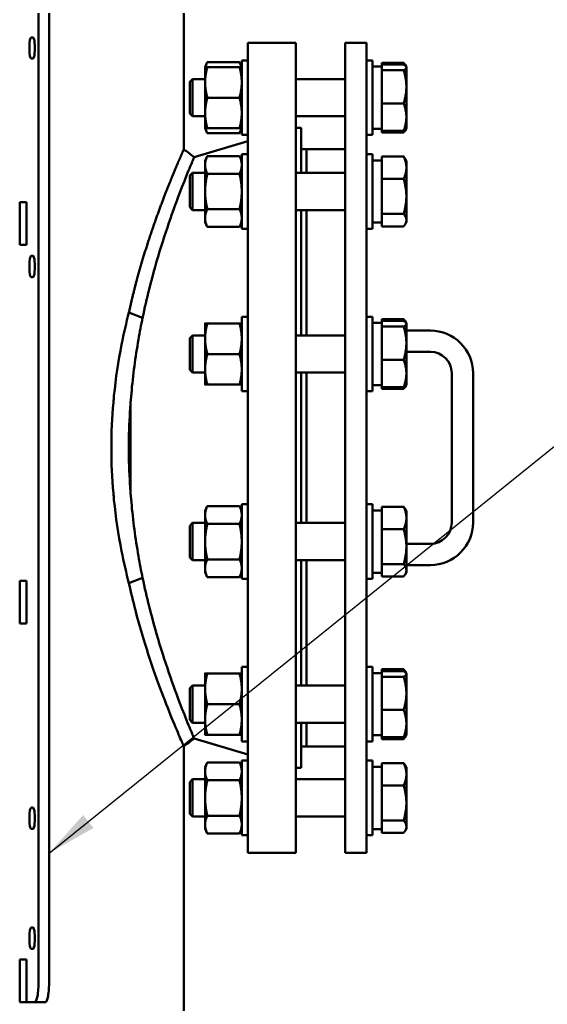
# Model space of a CAD drawing. Header units: inches. Extents: x 15 to 402, y 6 to 258.
# Drawn here: x 92.88 to 105.24, y 85.32 to 108.4 of the extents above; entities that cross this region are included whole.
import ezdxf

# ---------------------------------------------------------------- set-up
doc = ezdxf.new("R2010")
doc.units = ezdxf.units.IN
doc.header["$LTSCALE"] = 12
doc.header["$MEASUREMENT"] = 0
doc.layers.add('Symbol (ANSI)', color=7, linetype='Continuous', lineweight=25)
doc.layers.add('Visible (ANSI)', color=7, linetype='Continuous', lineweight=50)
doc.styles.add('MEMCOR Medium', font='arial.ttf')
doc.dimstyles.new('Default (ANSI)$7', dxfattribs={"dimscale": 12, "dimtxt": 0.15, "dimasz": 0.098425, "dimexe": 0.125, "dimexo": 0.0625, "dimgap": 0.031496, "dimtad": 0, "dimtih": 1, "dimtoh": 1, "dimdec": 4, "dimrnd": 1e-08, "dimzin": 3, "dimdsep": 46, "dimlunit": 5, "dimtxsty": 'MEMCOR Medium', "dimcen": 0.09, "dimdle": 0.393701, "dimclrd": 256, "dimclre": 256, "dimclrt": 256, "dimadec": 0, "dimazin": 1, "dimtfac": 0.8, "dimtofl": 0, "dimtmove": 0, "dimatfit": 3, "dimfxl": 1, "dimfrac": 1, "dimtolj": 1, "dimtzin": 4, "dimlwd": -1, "dimlwe": -1, "dimarcsym": 0})

msp = doc.modelspace()

# ---------------------------------------------------------------- linework, layer by layer
at = {"layer": 'Visible (ANSI)'}
for p, q in [((96.72172, 105.3617), (96.72172, 117.12034)), ((93.32027, 85.86465), (93.32027, 114.61465)), ((93.56647, 114.61465), (93.56647, 85.86465)), ((93.14662, 107.98965), (93.19003, 107.98965)), ((98.22146, 88.86465), (98.22146, 107.86465)), ((98.22146, 107.86465), (99.34646, 107.86465)), ((99.34646, 88.86465), (99.34646, 107.86465)), ((100.50146, 107.86465), (100.50146, 88.86465)), ((101.00146, 107.86465), (100.50146, 107.86465)), ((101.00146, 88.86465), (101.00146, 107.86465)), ((93.19003, 107.48965), (93.14662, 107.48965)), ((97.22184, 107.29402), (97.27371, 107.40525)), ((97.27371, 107.40525), (98.02897, 107.40525)), ((98.08084, 107.29402), (98.02897, 107.40525)), ((98.08084, 107.45002), (98.08084, 105.70002)), ((98.22146, 107.45002), (98.08084, 107.45002)), ((101.00146, 107.45002), (101.14209, 107.45002)), ((101.14209, 105.70002), (101.14209, 107.45002)), ((101.36109, 107.35104), (101.36109, 107.3942)), ((101.36109, 107.3942), (101.87502, 107.3942)), ((97.22184, 107.29402), (97.22184, 106.93452)), ((97.27371, 107.29402), (98.02897, 107.29402)), ((101.36109, 107.30452), (101.14209, 107.30452)), ((101.36109, 107.30452), (101.36109, 107.35104)), ((101.36109, 107.35104), (101.87502, 107.35104)), ((101.36109, 107.30452), (101.36109, 107.26443)), ((101.36109, 107.21787), (101.36109, 107.26443)), ((101.36109, 106.94652), (101.36109, 107.21787)), ((101.36109, 107.21787), (101.87502, 107.21787)), ((101.93377, 107.3032), (101.91038, 107.34371)), ((101.93921, 107.29377), (101.93377, 107.3032)), ((101.93921, 107.28445), (101.93921, 107.29377)), ((101.93921, 106.82985), (101.93921, 107.28445)), ((96.86109, 106.94637), (96.92724, 107.01252)), ((96.86109, 106.20367), (96.86109, 106.94637)), ((96.92724, 107.01252), (96.92724, 106.13752)), ((97.22184, 107.01252), (96.92724, 107.01252)), ((97.22184, 106.93452), (97.22184, 106.21552)), ((100.50146, 107.01252), (99.34646, 107.01252)), ((101.36109, 106.94652), (101.36109, 106.71319)), ((101.36109, 106.44184), (101.36109, 106.71319)), ((101.93921, 106.12042), (101.93921, 106.82985)), ((97.27371, 106.57502), (98.02897, 106.57502)), ((101.36109, 106.21706), (101.36109, 106.44184)), ((101.36109, 106.44184), (101.87502, 106.44184)), ((96.86109, 106.20367), (96.92724, 106.13752)), ((97.22184, 106.21552), (97.22184, 105.85602)), ((101.36109, 106.21706), (101.36109, 106.02377)), ((97.22184, 106.13752), (96.92724, 106.13752)), ((100.50146, 106.13752), (99.34646, 106.13752)), ((101.36109, 105.79899), (101.36109, 106.02377)), ((101.93921, 105.85627), (101.93921, 106.12042)), ((97.22184, 105.85602), (97.27371, 105.74479)), ((97.27371, 105.85602), (98.02897, 105.85602)), ((97.27371, 105.74479), (98.02897, 105.74479)), ((98.08084, 105.85602), (98.02897, 105.74479)), ((99.34646, 105.86465), (99.47146, 105.86465)), ((99.47146, 104.81256), (99.47146, 105.86465)), ((101.36109, 105.84552), (101.14209, 105.84552)), ((101.36109, 105.75583), (101.36109, 105.79899)), ((101.36109, 105.79899), (101.87502, 105.79899)), ((101.36109, 105.75583), (101.87502, 105.75583)), ((101.93377, 105.84683), (101.91038, 105.80633)), ((101.93921, 105.85627), (101.93377, 105.84683)), ((96.96802, 105.18317), (98.22146, 105.55465)), ((98.22146, 105.70002), (98.08084, 105.70002)), ((101.00146, 105.70002), (101.14209, 105.70002)), ((99.47146, 105.36465), (99.60146, 105.36465)), ((99.60146, 104.81256), (99.60146, 105.36465)), ((99.60146, 104.81256), (99.60146, 105.36465)), ((99.60146, 105.36465), (100.50146, 105.36465)), ((97.22184, 105.09406), (97.27371, 105.20529)), ((97.22184, 105.09406), (97.22184, 104.99773)), ((97.27371, 105.20529), (98.02897, 105.20529)), ((98.08084, 105.09406), (98.02897, 105.20529)), ((98.08084, 105.25006), (98.08084, 103.50006)), ((98.22146, 105.25006), (98.08084, 105.25006)), ((101.00146, 105.25006), (101.14209, 105.25006)), ((101.14209, 103.50006), (101.14209, 105.25006)), ((101.36109, 105.10456), (101.14209, 105.10456)), ((101.36109, 105.0107), (101.36109, 105.19424)), ((101.36109, 105.19424), (101.87502, 105.19424)), ((101.93921, 105.09381), (101.91038, 105.14374)), ((101.93921, 104.93178), (101.93921, 105.09381)), ((97.22184, 104.99773), (97.22184, 104.37506)), ((101.36109, 105.0107), (101.36109, 104.85286)), ((101.36109, 104.66932), (101.36109, 104.85286)), ((101.93921, 104.25972), (101.93921, 104.93178)), ((96.86109, 104.74641), (96.92724, 104.81256)), ((96.86109, 104.00371), (96.86109, 104.74641)), ((96.92724, 104.81256), (96.92724, 103.93756)), ((97.22184, 104.81256), (96.92724, 104.81256)), ((97.27371, 104.79017), (98.02897, 104.79017)), ((100.50146, 104.81256), (99.34646, 104.81256)), ((101.36109, 104.38288), (101.36109, 104.66932)), ((101.36109, 104.66932), (101.87502, 104.66932)), ((97.22184, 104.37506), (97.22184, 103.75238)), ((101.36109, 104.38288), (101.36109, 104.13656)), ((92.8772, 104.12465), (93.03887, 104.12465)), ((92.8772, 104.12465), (92.8772, 103.12465)), ((93.03887, 104.12465), (93.03887, 103.12465)), ((101.36109, 103.85013), (101.36109, 104.13656)), ((101.93921, 103.703), (101.93921, 104.25972)), ((96.86109, 104.00371), (96.92724, 103.93756)), ((97.22184, 103.93756), (96.92724, 103.93756)), ((97.27371, 103.95994), (98.02897, 103.95994)), ((100.50146, 103.93756), (99.34646, 103.93756)), ((99.47146, 101.00211), (99.47146, 103.93756)), ((99.60146, 101.00211), (99.60146, 103.93756)), ((99.60146, 101.00211), (99.60146, 103.93756)), ((97.22184, 103.75238), (97.22184, 103.65606)), ((101.36109, 103.74724), (101.36109, 103.85013)), ((101.36109, 103.85013), (101.87502, 103.85013)), ((101.36109, 103.74724), (101.36109, 103.65876)), ((101.93921, 103.65631), (101.93921, 103.703)), ((97.22184, 103.65606), (97.27371, 103.54483)), ((97.27371, 103.54483), (98.02897, 103.54483)), ((98.08084, 103.65606), (98.02897, 103.54483)), ((98.22146, 103.50006), (98.08084, 103.50006)), ((101.00146, 103.50006), (101.14209, 103.50006)), ((101.36109, 103.64556), (101.14209, 103.64556)), ((101.36109, 103.55587), (101.36109, 103.65876)), ((101.36109, 103.55587), (101.87502, 103.55587)), ((101.93921, 103.65631), (101.91038, 103.60637)), ((92.8772, 103.12465), (93.03887, 103.12465)), ((93.14662, 102.86465), (93.19003, 102.86465)), ((93.19003, 102.36465), (93.14662, 102.36465)), ((95.75714, 101.41381), (95.43648, 101.53965)), ((98.08084, 101.43961), (98.08084, 99.68961)), ((98.22146, 101.43961), (98.08084, 101.43961)), ((101.00146, 101.43961), (101.14209, 101.43961)), ((101.14209, 99.68961), (101.14209, 101.43961)), ((101.36109, 101.34064), (101.36109, 101.3838)), ((101.36109, 101.3838), (101.87502, 101.3838)), ((97.22184, 101.28361), (97.22184, 100.92411)), ((97.27371, 101.28361), (98.02897, 101.28361)), ((101.36109, 101.29411), (101.14209, 101.29411)), ((101.36109, 101.29411), (101.36109, 101.34064)), ((101.36109, 101.34064), (101.87502, 101.34064)), ((101.36109, 101.29411), (101.36109, 101.25402)), ((101.36109, 101.20746), (101.36109, 101.25402)), ((101.36109, 100.93611), (101.36109, 101.20746)), ((101.36109, 101.20746), (101.87502, 101.20746)), ((101.93377, 101.2928), (101.91038, 101.3333)), ((101.93921, 101.28336), (101.93377, 101.2928)), ((101.93921, 101.27405), (101.93921, 101.28336)), ((101.93921, 100.81945), (101.93921, 101.27405)), ((96.86109, 100.93596), (96.92724, 101.00211)), ((96.86109, 100.19326), (96.86109, 100.93596)), ((96.92724, 101.00211), (96.92724, 100.12711)), ((97.22184, 101.00211), (96.92724, 101.00211)), ((97.22184, 100.92411), (97.22184, 100.20511)), ((100.50146, 101.00211), (99.34646, 101.00211)), ((101.36109, 100.93611), (101.36109, 100.70278)), ((102.50146, 101.11465), (101.93921, 101.11465)), ((101.36109, 100.43143), (101.36109, 100.70278)), ((101.93921, 100.11001), (101.93921, 100.81945)), ((97.27371, 100.56461), (98.02897, 100.56461)), ((101.36109, 100.20666), (101.36109, 100.43143)), ((101.36109, 100.43143), (101.87502, 100.43143)), ((102.50146, 100.61465), (101.93921, 100.61465)), ((97.22184, 100.20511), (97.22184, 99.84561)), ((101.36109, 100.20666), (101.36109, 100.01336)), ((96.86109, 100.19326), (96.92724, 100.12711)), ((97.22184, 100.12711), (96.92724, 100.12711)), ((100.50146, 100.12711), (99.34646, 100.12711)), ((99.47146, 96.60219), (99.47146, 100.12711)), ((99.60146, 96.60219), (99.60146, 100.12711)), ((99.60146, 96.60219), (99.60146, 100.12711)), ((101.36109, 99.78859), (101.36109, 100.01336)), ((101.93921, 99.84586), (101.93921, 100.11001)), ((103.00146, 96.61465), (103.00146, 100.11465)), ((103.50146, 96.61465), (103.50146, 100.11465)), ((97.27371, 99.84561), (98.02897, 99.84561)), ((101.36109, 99.83511), (101.14209, 99.83511)), ((101.36109, 99.74542), (101.36109, 99.78859)), ((101.36109, 99.78859), (101.87502, 99.78859)), ((101.36109, 99.74542), (101.87502, 99.74542)), ((101.93377, 99.83642), (101.91038, 99.79592)), ((101.93921, 99.84586), (101.93377, 99.83642)), ((98.22146, 99.68961), (98.08084, 99.68961)), ((101.00146, 99.68961), (101.14209, 99.68961)), ((95.47146, 97.37111), (95.47146, 99.35818)), ((97.22184, 96.88369), (97.27371, 96.99492)), ((97.27371, 96.99492), (98.02897, 96.99492)), ((98.08084, 96.88369), (98.02897, 96.99492)), ((98.08084, 97.03969), (98.08084, 95.28969)), ((98.22146, 97.03969), (98.08084, 97.03969)), ((101.00146, 97.03969), (101.14209, 97.03969)), ((101.14209, 95.28969), (101.14209, 97.03969)), ((101.36109, 96.80033), (101.36109, 96.98387)), ((101.36109, 96.98387), (101.87502, 96.98387)), ((97.22184, 96.88369), (97.22184, 96.78736)), ((97.22184, 96.78736), (97.22184, 96.16469)), ((101.36109, 96.89419), (101.14209, 96.89419)), ((101.36109, 96.80033), (101.36109, 96.64249)), ((101.93921, 96.88344), (101.91038, 96.93337)), ((101.93921, 96.72141), (101.93921, 96.88344)), ((96.86109, 96.53604), (96.92724, 96.60219)), ((96.86109, 95.79334), (96.86109, 96.53604)), ((96.92724, 96.60219), (96.92724, 95.72719)), ((97.22184, 96.60219), (96.92724, 96.60219)), ((97.27371, 96.5798), (98.02897, 96.5798)), ((100.50146, 96.60219), (99.34646, 96.60219)), ((101.36109, 96.45895), (101.36109, 96.64249)), ((101.93921, 96.04935), (101.93921, 96.72141)), ((101.36109, 96.17251), (101.36109, 96.45895)), ((101.36109, 96.45895), (101.87502, 96.45895)), ((97.22184, 96.16469), (97.22184, 95.54201)), ((101.36109, 96.17251), (101.36109, 95.92619)), ((101.93921, 96.11465), (102.50146, 96.11465)), ((101.93921, 95.49263), (101.93921, 96.04935)), ((101.36109, 95.63976), (101.36109, 95.92619)), ((96.86109, 95.79334), (96.92724, 95.72719)), ((97.22184, 95.72719), (96.92724, 95.72719)), ((97.27371, 95.74957), (98.02897, 95.74957)), ((100.50146, 95.72719), (99.34646, 95.72719)), ((99.47146, 92.79174), (99.47146, 95.72719)), ((99.60146, 92.79174), (99.60146, 95.72719)), ((99.60146, 92.79174), (99.60146, 95.72719)), ((101.36109, 95.53687), (101.36109, 95.63976)), ((101.36109, 95.63976), (101.87502, 95.63976)), ((101.93921, 95.61465), (102.50146, 95.61465)), ((97.22184, 95.54201), (97.22184, 95.44569)), ((97.22184, 95.44569), (97.27371, 95.33446)), ((98.08084, 95.44569), (98.02897, 95.33446)), ((101.36109, 95.43519), (101.14209, 95.43519)), ((101.36109, 95.53687), (101.36109, 95.44839)), ((101.36109, 95.3455), (101.36109, 95.44839)), ((101.93921, 95.44594), (101.91038, 95.396)), ((101.93921, 95.44594), (101.93921, 95.49263)), ((92.8772, 95.24465), (93.03887, 95.24465)), ((92.8772, 95.24465), (92.8772, 94.24465)), ((93.03887, 95.24465), (93.03887, 94.24465)), ((95.75714, 95.31549), (95.43648, 95.18964)), ((97.27371, 95.33446), (98.02897, 95.33446)), ((98.22146, 95.28969), (98.08084, 95.28969)), ((101.00146, 95.28969), (101.14209, 95.28969)), ((101.36109, 95.3455), (101.87502, 95.3455)), ((92.8772, 94.24465), (93.03887, 94.24465)), ((97.22184, 93.07324), (97.22184, 92.71374)), ((97.27371, 93.07324), (98.02897, 93.07324)), ((98.08084, 93.22924), (98.08084, 91.47924)), ((98.22146, 93.22924), (98.08084, 93.22924)), ((101.00146, 93.22924), (101.14209, 93.22924)), ((101.14209, 91.47924), (101.14209, 93.22924)), ((101.36109, 93.08374), (101.14209, 93.08374)), ((101.36109, 93.13027), (101.36109, 93.17343)), ((101.36109, 93.17343), (101.87502, 93.17343)), ((101.36109, 93.08374), (101.36109, 93.13027)), ((101.36109, 93.13027), (101.87502, 93.13027)), ((101.36109, 93.08374), (101.36109, 93.04366)), ((101.36109, 92.99709), (101.36109, 93.04366)), ((101.93377, 93.08243), (101.91038, 93.12293)), ((101.93921, 93.07299), (101.93377, 93.08243)), ((101.93921, 93.06368), (101.93921, 93.07299)), ((101.93921, 92.60908), (101.93921, 93.06368)), ((101.36109, 92.72575), (101.36109, 92.99709)), ((101.36109, 92.99709), (101.87502, 92.99709)), ((96.86109, 92.72559), (96.92724, 92.79174)), ((96.86109, 91.98289), (96.86109, 92.72559)), ((96.92724, 92.79174), (96.92724, 91.91674)), ((97.22184, 92.79174), (96.92724, 92.79174)), ((97.22184, 92.71374), (97.22184, 91.99474)), ((100.50146, 92.79174), (99.34646, 92.79174)), ((101.36109, 92.72575), (101.36109, 92.49241)), ((101.93921, 91.89964), (101.93921, 92.60908)), ((97.27371, 92.35424), (98.02897, 92.35424)), ((101.36109, 92.22106), (101.36109, 92.49241)), ((101.36109, 91.99629), (101.36109, 92.22106)), ((101.36109, 92.22106), (101.87502, 92.22106)), ((96.86109, 91.98289), (96.92724, 91.91674)), ((97.22184, 91.91674), (96.92724, 91.91674)), ((97.22184, 91.99474), (97.22184, 91.63524)), ((100.50146, 91.91674), (99.34646, 91.91674)), ((99.47146, 90.86465), (99.47146, 91.91674)), ((99.60146, 91.36465), (99.60146, 91.91674)), ((99.60146, 91.36465), (99.60146, 91.91674)), ((101.36109, 91.99629), (101.36109, 91.80299)), ((101.93921, 91.63549), (101.93921, 91.89964)), ((101.36109, 91.57822), (101.36109, 91.80299)), ((96.96802, 91.54612), (98.22146, 91.17465)), ((97.27371, 91.63524), (98.02897, 91.63524)), ((98.22146, 91.47924), (98.08084, 91.47924)), ((101.00146, 91.47924), (101.14209, 91.47924)), ((101.36109, 91.62474), (101.14209, 91.62474)), ((101.36109, 91.53505), (101.36109, 91.57822)), ((101.36109, 91.57822), (101.87502, 91.57822)), ((101.36109, 91.53505), (101.87502, 91.53505)), ((101.93377, 91.62605), (101.91038, 91.58555)), ((101.93921, 91.63549), (101.93377, 91.62605)), ((96.72172, 68.10534), (96.72172, 91.36759)), ((99.47146, 91.36465), (99.60146, 91.36465)), ((99.60146, 91.36465), (100.50146, 91.36465)), ((97.22184, 90.87328), (97.27371, 90.98451)), ((97.27371, 90.98451), (98.02897, 90.98451)), ((98.08084, 90.87328), (98.02897, 90.98451)), ((98.08084, 91.02928), (98.08084, 89.27928)), ((98.22146, 91.02928), (98.08084, 91.02928)), ((101.00146, 91.02928), (101.14209, 91.02928)), ((101.14209, 89.27928), (101.14209, 91.02928)), ((101.36109, 90.78992), (101.36109, 90.97347)), ((101.36109, 90.97347), (101.87502, 90.97347)), ((97.22184, 90.87328), (97.22184, 90.77695)), ((97.22184, 90.77695), (97.22184, 90.15428)), ((99.34646, 90.86465), (99.47146, 90.86465)), ((101.36109, 90.88378), (101.29734, 90.88378)), ((101.36109, 90.78992), (101.36109, 90.63208)), ((101.93921, 90.87303), (101.91038, 90.92297)), ((101.93921, 90.711), (101.93921, 90.87303)), ((96.86109, 90.52563), (96.92724, 90.59178)), ((96.86109, 89.78293), (96.86109, 90.52563)), ((96.92724, 90.59178), (96.92724, 89.71678)), ((97.22184, 90.59178), (96.92724, 90.59178)), ((97.27371, 90.56939), (98.02897, 90.56939)), ((100.50146, 90.59178), (99.34646, 90.59178)), ((101.36109, 90.44854), (101.36109, 90.63208)), ((101.93921, 90.03894), (101.93921, 90.711)), ((101.36109, 90.1621), (101.36109, 90.44854)), ((101.36109, 90.44854), (101.87502, 90.44854)), ((97.22184, 90.15428), (97.22184, 89.53161)), ((101.36109, 90.1621), (101.36109, 89.91579)), ((93.14662, 89.92715), (93.19003, 89.92715)), ((101.36109, 89.62935), (101.36109, 89.91579)), ((101.93921, 89.48222), (101.93921, 90.03894)), ((96.86109, 89.78293), (96.92724, 89.71678)), ((97.22184, 89.71678), (96.92724, 89.71678)), ((97.27371, 89.73916), (98.02897, 89.73916)), ((100.50146, 89.71678), (99.34646, 89.71678)), ((101.36109, 89.52646), (101.36109, 89.62935)), ((101.36109, 89.62935), (101.87502, 89.62935)), ((93.19003, 89.42715), (93.14662, 89.42715)), ((97.22184, 89.53161), (97.22184, 89.43528)), ((97.22184, 89.43528), (97.27371, 89.32405)), ((98.08084, 89.43528), (98.02897, 89.32405)), ((101.36109, 89.42478), (101.14209, 89.42478)), ((101.36109, 89.52646), (101.36109, 89.43798)), ((101.36109, 89.33509), (101.36109, 89.43798)), ((101.93921, 89.43553), (101.91038, 89.38559)), ((101.93921, 89.43553), (101.93921, 89.48222)), ((97.27371, 89.32405), (98.02897, 89.32405)), ((98.22146, 89.27928), (98.08084, 89.27928)), ((101.00146, 89.27928), (101.14209, 89.27928)), ((101.36109, 89.33509), (101.87502, 89.33509)), ((98.22146, 88.86465), (99.34646, 88.86465)), ((101.00146, 88.86465), (100.50146, 88.86465)), ((93.14662, 87.11465), (93.19003, 87.11465)), ((93.19003, 86.61465), (93.14662, 86.61465)), ((92.8772, 86.36465), (93.03887, 86.36465)), ((92.8772, 86.36465), (92.8772, 85.36465)), ((93.03887, 86.36465), (93.03887, 85.36465)), ((92.8772, 85.36465), (93.03887, 85.36465)), ((93.03887, 85.36465), (93.23344, 85.36465)), ((93.23344, 85.36465), (93.47964, 85.36465))]:
    msp.add_line(p, q, dxfattribs=at)
for centre, radius, start, end in [((102.50146, 100.11465), 1, 0, 90), ((102.50146, 100.11465), 0.5, 0, 90), ((102.50146, 96.61465), 1, 270, 0), ((102.50146, 96.61465), 0.5, 270, 0)]:
    msp.add_arc(centre, radius, start, end, dxfattribs=at)
for centre, major_axis, ratio, start_param, end_param in [((93.14662, 107.73965), (0, -0.25), 0.17364818, 3.14159265, 6.28318531), ((93.19003, 107.73965), (0, 0.25), 0.17364818, 3.14159265, 6.28318531), ((93.14662, 102.61465), (0, -0.25), 0.17364818, 3.14159265, 6.28318531), ((93.19003, 102.61465), (0, 0.25), 0.17364818, 3.14159265, 6.28318531), ((101.29734, 90.15428), (-4.1372, 0), 0.17632698, 4.71238898, 4.7499235), ((93.14662, 89.67715), (0, -0.25), 0.17364818, 3.14159265, 6.28318531), ((93.19003, 89.67715), (0, 0.25), 0.17364818, 3.14159265, 6.28318531), ((93.14662, 86.86465), (0, -0.25), 0.17364818, 3.14159265, 6.28318531), ((93.19003, 86.86465), (0, 0.25), 0.17364818, 3.14159265, 6.28318531), ((93.23344, 85.86465), (0, -0.5), 0.17364818, 0, 1.57079633), ((93.47964, 85.86465), (0, -0.5), 0.17364818, 0, 1.57079633)]:
    msp.add_ellipse(centre, major_axis=major_axis, ratio=ratio, start_param=start_param, end_param=end_param, dxfattribs=at)
for points, weights in [([(97.27371, 107.40525), (97.24636, 107.3466), (97.23367, 107.29402)], [1, 1.01965956375, 1.01895290532]), ([(98.06901, 107.29402), (98.05632, 107.3466), (98.02897, 107.40525)], [1.01895290532, 1.01965956375, 1]), ([(101.89911, 107.33637), (101.88856, 107.36454), (101.87502, 107.3942)], [1.02041412802, 1.01682794065, 1.01001874936]), ([(101.87502, 107.3942), (101.89636, 107.36799), (101.91038, 107.34371)], [1.01001874936, 1.02079631483, 1.02349946463]), ([(97.22184, 107.29402), (97.22184, 107.29402), (97.27371, 107.29402)], [1, 1.0379548493, 1]), ([(97.27371, 107.29402), (97.22184, 107.10136), (97.22184, 106.93452)], [1, 1.0379548493, 1]), ([(98.08084, 106.93452), (98.08084, 107.10136), (98.02897, 107.29402)], [1, 1.0379548493, 1]), ([(98.02897, 107.29402), (98.08084, 107.29402), (98.08084, 107.29402)], [1, 1.0379548493, 1]), ([(101.93921, 107.28445), (101.93921, 107.31536), (101.87502, 107.35104)], [1, 1.04314139574, 1.01001874936]), ([(101.87502, 107.21787), (101.93921, 107.25355), (101.93921, 107.28445)], [1.01001874936, 1.04314139574, 1]), ([(101.93921, 106.82985), (101.93921, 107.00993), (101.87502, 107.21787)], [1, 1.04314139574, 1.01001874936]), ([(97.22184, 106.93452), (97.22184, 106.76767), (97.27371, 106.57502)], [1, 1.0379548493, 1]), ([(98.02897, 106.57502), (98.08084, 106.76767), (98.08084, 106.93452)], [1, 1.0379548493, 1]), ([(101.87502, 106.44184), (101.93921, 106.64978), (101.93921, 106.82985)], [1.01001874936, 1.04314139574, 1]), ([(97.27371, 106.57502), (97.22184, 106.38236), (97.22184, 106.21552)], [1, 1.0379548493, 1]), ([(98.08084, 106.21552), (98.08084, 106.38236), (98.02897, 106.57502)], [1, 1.0379548493, 1]), ([(101.93921, 106.12042), (101.93921, 106.26959), (101.87502, 106.44184)], [1, 1.04314139574, 1.01001874936]), ([(97.22184, 106.21552), (97.22184, 106.04867), (97.27371, 105.85602)], [1, 1.0379548493, 1]), ([(98.02897, 105.85602), (98.08084, 106.04867), (98.08084, 106.21552)], [1, 1.0379548493, 1]), ([(101.87502, 105.79899), (101.93921, 105.97124), (101.93921, 106.12042)], [1.01001874936, 1.04314139574, 1]), ([(97.27371, 105.85602), (97.22184, 105.85602), (97.22184, 105.85602)], [1, 1.0379548493, 1]), ([(97.23367, 105.85602), (97.24636, 105.80344), (97.27371, 105.74479)], [1.01895290532, 1.01965956375, 1]), ([(98.02897, 105.74479), (98.05632, 105.80344), (98.06901, 105.85602)], [1, 1.01965956375, 1.01895290532]), ([(98.08084, 105.85602), (98.08084, 105.85602), (98.02897, 105.85602)], [1, 1.0379548493, 1]), ([(101.93377, 105.84683), (101.92086, 105.82448), (101.87502, 105.79899)], [1.01871564071, 1.03345080387, 1.01001874936]), ([(101.87502, 105.75583), (101.90887, 105.79741), (101.92458, 105.83468)], [1.01001874936, 1.02721658286, 1.02385469408]), ([(97.27371, 105.20529), (97.22184, 105.09406), (97.22184, 104.99773)], [1, 1.0379548493, 1]), ([(98.08084, 104.99773), (98.08084, 105.09406), (98.02897, 105.20529)], [1, 1.0379548493, 1]), ([(101.93921, 104.93178), (101.93921, 105.05359), (101.87502, 105.19424)], [1, 1.04314139574, 1.01001874936]), ([(101.87502, 105.19424), (101.89636, 105.16803), (101.91038, 105.14374)], [1.01001874936, 1.02079631483, 1.02349946463]), ([(97.22184, 104.99773), (97.22184, 104.9014), (97.27371, 104.79017)], [1, 1.0379548493, 1]), ([(98.02897, 104.79017), (98.08084, 104.9014), (98.08084, 104.99773)], [1, 1.0379548493, 1]), ([(101.87502, 104.66932), (101.93921, 104.80997), (101.93921, 104.93178)], [1.01001874936, 1.04314139574, 1]), ([(97.27371, 104.79017), (97.22184, 104.56771), (97.22184, 104.37506)], [1, 1.0379548493, 1]), ([(98.08084, 104.37506), (98.08084, 104.56771), (98.02897, 104.79017)], [1, 1.0379548493, 1]), ([(101.93921, 104.25972), (101.93921, 104.44981), (101.87502, 104.66932)], [1, 1.04314139574, 1.01001874936]), ([(97.22184, 104.37506), (97.22184, 104.1824), (97.27371, 103.95994)], [1, 1.0379548493, 1]), ([(98.02897, 103.95994), (98.08084, 104.1824), (98.08084, 104.37506)], [1, 1.0379548493, 1]), ([(101.87502, 103.85013), (101.93921, 104.06963), (101.93921, 104.25972)], [1.01001874936, 1.04314139574, 1]), ([(97.27371, 103.95994), (97.22184, 103.84871), (97.22184, 103.75238)], [1, 1.0379548493, 1]), ([(98.08084, 103.75238), (98.08084, 103.84871), (98.02897, 103.95994)], [1, 1.0379548493, 1]), ([(97.22184, 103.75238), (97.22184, 103.65606), (97.27371, 103.54483)], [1, 1.0379548493, 1]), ([(98.02897, 103.54483), (98.08084, 103.65606), (98.08084, 103.75238)], [1, 1.0379548493, 1]), ([(101.93921, 103.703), (101.93921, 103.77128), (101.87502, 103.85013)], [1, 1.04314139574, 1.01001874936]), ([(101.87502, 103.55587), (101.93921, 103.63472), (101.93921, 103.703)], [1.01001874936, 1.04314139574, 1]), ([(101.87502, 101.3838), (101.89636, 101.35758), (101.91038, 101.3333)], [1.01001874936, 1.02079631483, 1.02349946463]), ([(101.89911, 101.32596), (101.88856, 101.35413), (101.87502, 101.3838)], [1.02041412802, 1.01682794065, 1.01001874936]), ([(97.22184, 101.28361), (97.22184, 101.28361), (97.27371, 101.28361)], [1, 1.0379548493, 1]), ([(97.27371, 101.28361), (97.22184, 101.09096), (97.22184, 100.92411)], [1, 1.0379548493, 1]), ([(98.08084, 100.92411), (98.08084, 101.09096), (98.02897, 101.28361)], [1, 1.0379548493, 1]), ([(98.02897, 101.28361), (98.08084, 101.28361), (98.08084, 101.28361)], [1, 1.0379548493, 1]), ([(101.93921, 101.27405), (101.93921, 101.30495), (101.87502, 101.34064)], [1, 1.04314139574, 1.01001874936]), ([(101.87502, 101.20746), (101.93921, 101.24314), (101.93921, 101.27405)], [1.01001874936, 1.04314139574, 1]), ([(101.93921, 100.81945), (101.93921, 100.99952), (101.87502, 101.20746)], [1, 1.04314139574, 1.01001874936]), ([(97.22184, 100.92411), (97.22184, 100.75727), (97.27371, 100.56461)], [1, 1.0379548493, 1]), ([(98.02897, 100.56461), (98.08084, 100.75727), (98.08084, 100.92411)], [1, 1.0379548493, 1]), ([(101.87502, 100.43143), (101.93921, 100.63937), (101.93921, 100.81945)], [1.01001874936, 1.04314139574, 1]), ([(97.27371, 100.56461), (97.22184, 100.37196), (97.22184, 100.20511)], [1, 1.0379548493, 1]), ([(98.08084, 100.20511), (98.08084, 100.37196), (98.02897, 100.56461)], [1, 1.0379548493, 1]), ([(101.93921, 100.11001), (101.93921, 100.25918), (101.87502, 100.43143)], [1, 1.04314139574, 1.01001874936]), ([(97.22184, 100.20511), (97.22184, 100.03827), (97.27371, 99.84561)], [1, 1.0379548493, 1]), ([(98.02897, 99.84561), (98.08084, 100.03827), (98.08084, 100.20511)], [1, 1.0379548493, 1]), ([(101.87502, 99.78859), (101.93921, 99.96084), (101.93921, 100.11001)], [1.01001874936, 1.04314139574, 1]), ([(97.27371, 99.84561), (97.22184, 99.84561), (97.22184, 99.84561)], [1, 1.0379548493, 1]), ([(98.08084, 99.84561), (98.08084, 99.84561), (98.02897, 99.84561)], [1, 1.0379548493, 1]), ([(101.93377, 99.83642), (101.92086, 99.81407), (101.87502, 99.78859)], [1.01871564071, 1.03345080387, 1.01001874936]), ([(101.87502, 99.74542), (101.90887, 99.787), (101.92458, 99.82427)], [1.01001874936, 1.02721658286, 1.02385469408]), ([(97.27371, 96.99492), (97.22184, 96.88369), (97.22184, 96.78736)], [1, 1.0379548493, 1]), ([(98.08084, 96.78736), (98.08084, 96.88369), (98.02897, 96.99492)], [1, 1.0379548493, 1]), ([(101.93921, 96.72141), (101.93921, 96.84322), (101.87502, 96.98387)], [1, 1.04314139574, 1.01001874936]), ([(101.87502, 96.98387), (101.89636, 96.95766), (101.91038, 96.93337)], [1.01001874936, 1.02079631483, 1.02349946463]), ([(97.22184, 96.78736), (97.22184, 96.69103), (97.27371, 96.5798)], [1, 1.0379548493, 1]), ([(98.02897, 96.5798), (98.08084, 96.69103), (98.08084, 96.78736)], [1, 1.0379548493, 1]), ([(97.27371, 96.5798), (97.22184, 96.35734), (97.22184, 96.16469)], [1, 1.0379548493, 1]), ([(98.08084, 96.16469), (98.08084, 96.35734), (98.02897, 96.5798)], [1, 1.0379548493, 1]), ([(101.87502, 96.45895), (101.93921, 96.5996), (101.93921, 96.72141)], [1.01001874936, 1.04314139574, 1]), ([(101.93921, 96.04935), (101.93921, 96.23945), (101.87502, 96.45895)], [1, 1.04314139574, 1.01001874936]), ([(97.22184, 96.16469), (97.22184, 95.97203), (97.27371, 95.74957)], [1, 1.0379548493, 1]), ([(98.02897, 95.74957), (98.08084, 95.97203), (98.08084, 96.16469)], [1, 1.0379548493, 1]), ([(101.87502, 95.63976), (101.93921, 95.85926), (101.93921, 96.04935)], [1.01001874936, 1.04314139574, 1]), ([(97.27371, 95.74957), (97.22184, 95.63834), (97.22184, 95.54201)], [1, 1.0379548493, 1]), ([(98.08084, 95.54201), (98.08084, 95.63834), (98.02897, 95.74957)], [1, 1.0379548493, 1]), ([(101.93921, 95.49263), (101.93921, 95.56091), (101.87502, 95.63976)], [1, 1.04314139574, 1.01001874936]), ([(97.22184, 95.54201), (97.22184, 95.44569), (97.27371, 95.33446)], [1, 1.0379548493, 1]), ([(98.02897, 95.33446), (98.08084, 95.44569), (98.08084, 95.54201)], [1, 1.0379548493, 1]), ([(101.87502, 95.3455), (101.93921, 95.42435), (101.93921, 95.49263)], [1.01001874936, 1.04314139574, 1]), ([(97.22184, 93.07324), (97.22184, 93.07324), (97.27371, 93.07324)], [1, 1.0379548493, 1]), ([(97.27371, 93.07324), (97.22184, 92.88059), (97.22184, 92.71374)], [1, 1.0379548493, 1]), ([(98.08084, 92.71374), (98.08084, 92.88059), (98.02897, 93.07324)], [1, 1.0379548493, 1]), ([(98.02897, 93.07324), (98.08084, 93.07324), (98.08084, 93.07324)], [1, 1.0379548493, 1]), ([(101.87502, 93.17343), (101.89636, 93.14721), (101.91038, 93.12293)], [1.01001874936, 1.02079631483, 1.02349946463]), ([(101.89911, 93.11559), (101.88856, 93.14376), (101.87502, 93.17343)], [1.02041412802, 1.01682794065, 1.01001874936]), ([(101.93921, 93.06368), (101.93921, 93.09458), (101.87502, 93.13027)], [1, 1.04314139574, 1.01001874936]), ([(101.87502, 92.99709), (101.93921, 93.03277), (101.93921, 93.06368)], [1.01001874936, 1.04314139574, 1]), ([(101.93921, 92.60908), (101.93921, 92.78915), (101.87502, 92.99709)], [1, 1.04314139574, 1.01001874936]), ([(97.22184, 92.71374), (97.22184, 92.5469), (97.27371, 92.35424)], [1, 1.0379548493, 1]), ([(98.02897, 92.35424), (98.08084, 92.5469), (98.08084, 92.71374)], [1, 1.0379548493, 1]), ([(101.87502, 92.22106), (101.93921, 92.429), (101.93921, 92.60908)], [1.01001874936, 1.04314139574, 1]), ([(97.27371, 92.35424), (97.22184, 92.16159), (97.22184, 91.99474)], [1, 1.0379548493, 1]), ([(98.08084, 91.99474), (98.08084, 92.16159), (98.02897, 92.35424)], [1, 1.0379548493, 1]), ([(101.93921, 91.89964), (101.93921, 92.04881), (101.87502, 92.22106)], [1, 1.04314139574, 1.01001874936]), ([(97.22184, 91.99474), (97.22184, 91.8279), (97.27371, 91.63524)], [1, 1.0379548493, 1]), ([(98.02897, 91.63524), (98.08084, 91.8279), (98.08084, 91.99474)], [1, 1.0379548493, 1]), ([(101.87502, 91.57822), (101.93921, 91.75047), (101.93921, 91.89964)], [1.01001874936, 1.04314139574, 1]), ([(97.27371, 91.63524), (97.22184, 91.63524), (97.22184, 91.63524)], [1, 1.0379548493, 1]), ([(98.08084, 91.63524), (98.08084, 91.63524), (98.02897, 91.63524)], [1, 1.0379548493, 1]), ([(101.93377, 91.62605), (101.92086, 91.6037), (101.87502, 91.57822)], [1.01871564071, 1.03345080387, 1.01001874936]), ([(101.87502, 91.53505), (101.90887, 91.57663), (101.92458, 91.6139)], [1.01001874936, 1.02721658286, 1.02385469408]), ([(97.27371, 90.98451), (97.22184, 90.87328), (97.22184, 90.77695)], [1, 1.0379548493, 1]), ([(98.08084, 90.77695), (98.08084, 90.87328), (98.02897, 90.98451)], [1, 1.0379548493, 1]), ([(101.87502, 90.97347), (101.89636, 90.94725), (101.91038, 90.92297)], [1.01001874936, 1.02079631483, 1.02349946463]), ([(101.93921, 90.711), (101.93921, 90.83281), (101.87502, 90.97347)], [1, 1.04314139574, 1.01001874936]), ([(97.22184, 90.77695), (97.22184, 90.68062), (97.27371, 90.56939)], [1, 1.0379548493, 1]), ([(98.02897, 90.56939), (98.08084, 90.68062), (98.08084, 90.77695)], [1, 1.0379548493, 1]), ([(97.27371, 90.56939), (97.22184, 90.34693), (97.22184, 90.15428)], [1, 1.0379548493, 1]), ([(98.08084, 90.15428), (98.08084, 90.34693), (98.02897, 90.56939)], [1, 1.0379548493, 1]), ([(101.87502, 90.44854), (101.93921, 90.58919), (101.93921, 90.711)], [1.01001874936, 1.04314139574, 1]), ([(101.93921, 90.03894), (101.93921, 90.22904), (101.87502, 90.44854)], [1, 1.04314139574, 1.01001874936]), ([(97.22184, 90.15428), (97.22184, 89.96162), (97.27371, 89.73916)], [1, 1.0379548493, 1]), ([(98.02897, 89.73916), (98.08084, 89.96162), (98.08084, 90.15428)], [1, 1.0379548493, 1]), ([(101.87502, 89.62935), (101.93921, 89.84885), (101.93921, 90.03894)], [1.01001874936, 1.04314139574, 1]), ([(97.27371, 89.73916), (97.22184, 89.62793), (97.22184, 89.53161)], [1, 1.0379548493, 1]), ([(98.08084, 89.53161), (98.08084, 89.62793), (98.02897, 89.73916)], [1, 1.0379548493, 1]), ([(101.93921, 89.48222), (101.93921, 89.55051), (101.87502, 89.62935)], [1, 1.04314139574, 1.01001874936]), ([(97.22184, 89.53161), (97.22184, 89.43528), (97.27371, 89.32405)], [1, 1.0379548493, 1]), ([(98.02897, 89.32405), (98.08084, 89.43528), (98.08084, 89.53161)], [1, 1.0379548493, 1]), ([(101.87502, 89.33509), (101.93921, 89.41394), (101.93921, 89.48222)], [1.01001874936, 1.04314139574, 1])]:
    msp.add_rational_spline(points, weights, degree=2, dxfattribs=at)
for points, knots in [([(95.43648, 101.53965), (95.48431, 101.75696), (95.53539, 101.96787), (95.68628, 102.54632), (95.79039, 102.89378), (95.99355, 103.52014), (96.10012, 103.82062), (96.30104, 104.35617), (96.3952, 104.59126), (96.55265, 104.9729), (96.61597, 105.11979), (96.6794, 105.26561), (96.69536, 105.30193), (96.71652, 105.34997), (96.72172, 105.3617), (96.72172, 105.3617)], [8.01851152, 8.01851152, 8.01851152, 8.01851152, 9.77682855, 9.77682855, 13.0357714, 13.0357714, 16.35215412, 16.35215412, 19.66853684, 19.66853684, 22.98491956, 22.98491956, 24.64311092, 24.64311092, 26.30130228, 26.30130228, 26.30130229, 26.30130229]), ([(95.75714, 101.41381), (95.80465, 101.64262), (95.85574, 101.86446), (96.00036, 102.44355), (96.09767, 102.78245), (96.28759, 103.3929), (96.38719, 103.68546), (96.57498, 104.20656), (96.663, 104.43514), (96.81015, 104.80598), (96.86931, 104.94856), (96.92853, 105.09003), (96.94343, 105.12524), (96.96317, 105.17181), (96.96802, 105.18317), (96.96802, 105.18317)], [7.68898361, 7.68898361, 7.68898361, 7.68898361, 9.53133609, 9.53133609, 12.70844811, 12.70844811, 15.9390937, 15.9390937, 19.16973929, 19.16973929, 22.40038487, 22.40038487, 24.01570767, 24.01570767, 25.63103046, 25.63103046, 25.63103046, 25.63103046]), ([(95.07223, 99.42885), (95.0768, 99.48068), (95.08167, 99.53248), (95.12799, 99.9926), (95.18966, 100.39773), (95.31725, 101.04551), (95.37487, 101.29778), (95.43648, 101.53965)], [-9.52081717, -9.52081717, -9.52081717, -9.52081717, -9.13491441, -9.13491441, -6.08994294, -6.08994294, -4.05676395, -4.05676395, -4.05676395, -4.05676395]), ([(95.47146, 99.35818), (95.47797, 99.45245), (95.48541, 99.54678), (95.53171, 100.06966), (95.58887, 100.4962), (95.69028, 101.07851), (95.72278, 101.24797), (95.75714, 101.41381)], [2.47866378, 2.47866378, 2.47866378, 2.47866378, 3.17711203, 3.17711203, 6.35422406, 6.35422406, 7.68898361, 7.68898361, 7.68898361, 7.68898361]), ([(95.07223, 97.30044), (95.04092, 97.65757), (95.02534, 98.01569), (95.02534, 98.71361), (95.04092, 99.07173), (95.07223, 99.42885)], [-14.83895459, -14.83895459, -14.83895459, -14.83895459, -12.17988588, -12.17988588, -9.52081717, -9.52081717, -9.52081717, -9.52081717]), ([(95.47146, 97.37111), (95.46791, 97.41579), (95.4646, 97.46045), (95.44147, 97.79657), (95.43192, 98.08621), (95.43192, 98.64309), (95.44147, 98.93273), (95.4646, 99.26885), (95.46791, 99.31351), (95.47146, 99.35818)], [6.04037419, 6.04037419, 6.04037419, 6.04037419, 6.3651016, 6.3651016, 8.48680213, 8.48680213, 10.60850266, 10.60850266, 10.93323007, 10.93323007, 10.93323007, 10.93323007]), ([(95.43648, 95.18964), (95.37487, 95.43151), (95.31725, 95.68379), (95.18966, 96.33156), (95.12799, 96.7367), (95.08167, 97.19682), (95.0768, 97.24862), (95.07223, 97.30044)], [-20.30300781, -20.30300781, -20.30300781, -20.30300781, -18.26982882, -18.26982882, -15.22485735, -15.22485735, -14.83895459, -14.83895459, -14.83895459, -14.83895459]), ([(95.75714, 95.31549), (95.72278, 95.48133), (95.69028, 95.65079), (95.58887, 96.2331), (95.53171, 96.65964), (95.48541, 97.18252), (95.47797, 97.27685), (95.47146, 97.37111)], [94.83514921, 94.83514921, 94.83514921, 94.83514921, 96.16989779, 96.16989779, 99.34700981, 99.34700981, 100.04545807, 100.04545807, 100.04545807, 100.04545807]), ([(96.72172, 91.36759), (96.72172, 91.36759), (96.71652, 91.37933), (96.69536, 91.42737), (96.6794, 91.46368), (96.61597, 91.60951), (96.55265, 91.7564), (96.3952, 92.13804), (96.30104, 92.37313), (96.10012, 92.90868), (95.99355, 93.20916), (95.79039, 93.83552), (95.68628, 94.18298), (95.53539, 94.76143), (95.48431, 94.97234), (95.43648, 95.18964)], [78.90390686, 78.90390686, 78.90390686, 78.90390686, 80.56209822, 80.56209822, 82.22028958, 82.22028958, 85.5366723, 85.5366723, 88.85305502, 88.85305502, 92.16943774, 92.16943774, 95.42838059, 95.42838059, 97.18669762, 97.18669762, 97.18669762, 97.18669762]), ([(96.96802, 91.54612), (96.96802, 91.54612), (96.96317, 91.55748), (96.94343, 91.60405), (96.92853, 91.63926), (96.86931, 91.78074), (96.81015, 91.92332), (96.663, 92.29415), (96.57498, 92.52274), (96.38719, 93.04384), (96.28759, 93.3364), (96.09767, 93.94685), (96.00036, 94.28574), (95.85574, 94.86483), (95.80465, 95.08668), (95.75714, 95.31549)], [76.89309138, 76.89309138, 76.89309138, 76.89309138, 78.50841417, 78.50841417, 80.12373697, 80.12373697, 83.35438255, 83.35438255, 86.58502814, 86.58502814, 89.81567373, 89.81567373, 92.99278576, 92.99278576, 94.83514921, 94.83514921, 94.83514921, 94.83514921])]:
    msp.add_open_spline(points, degree=3, knots=knots, dxfattribs=at)
for points in [[(96.72172, 105.3617), (96.80382, 105.30219), (96.88592, 105.24268), (96.96802, 105.18317)], [(96.96802, 91.54612), (96.88592, 91.48661), (96.80382, 91.42711), (96.72172, 91.36759)]]:
    msp.add_open_spline(points, degree=3, dxfattribs=at)

# ---------------------------------------------------------------- leaders
at = {"layer": 'Symbol (ANSI)', "annotation_type": 0, "has_hookline": 1, "hookline_direction": 0, "text_width": 37.02278}
msp.add_leader([(93.56647, 88.86165), (106.83946, 99.55668), (108.02056, 99.55668)], dimstyle='Default (ANSI)$7', override={"dimtad": 0}, dxfattribs=at)

doc.saveas('drawing.dxf')
